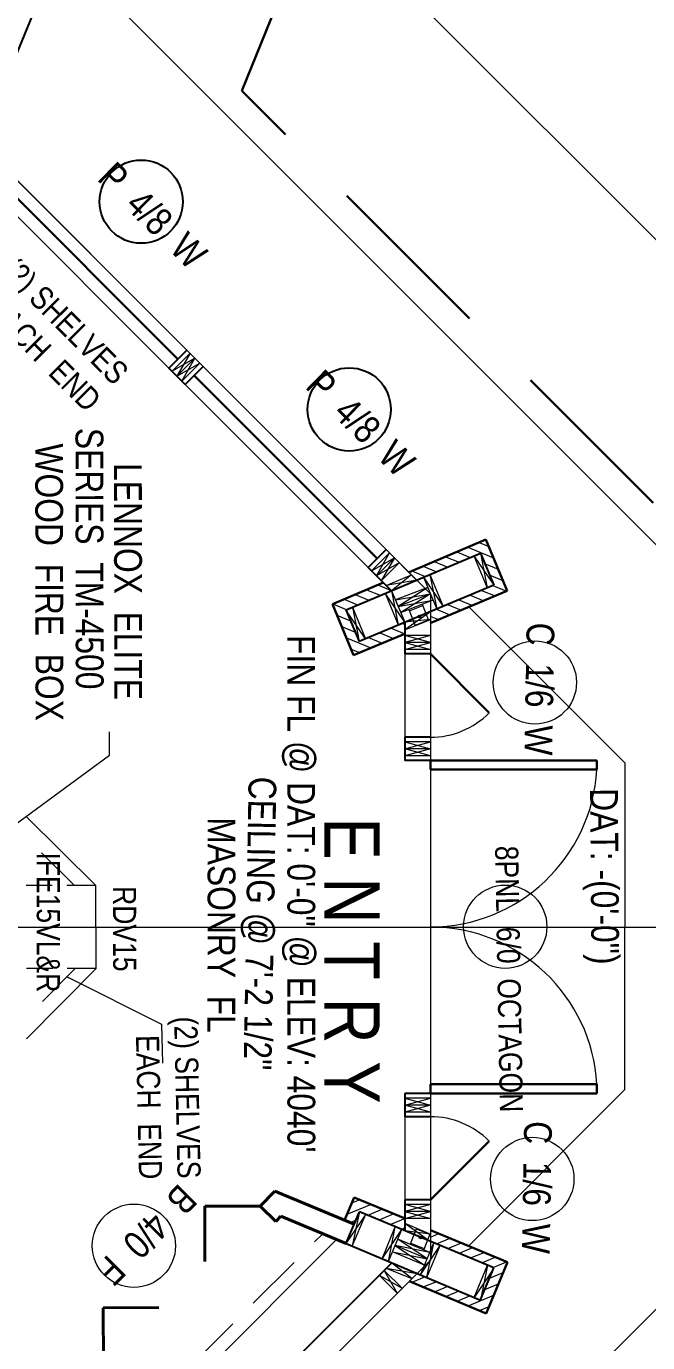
# Model space of a CAD drawing. Header units: inches. Extents: x -10188 to 9179, y -281 to 6710.
# Drawn here: x 3054.4 to 3188.8, y 1947.5 to 2232 of the extents above; entities that cross this region are included whole.
import ezdxf

# ---------------------------------------------------------------- set-up
doc = ezdxf.new("R2010")
doc.units = ezdxf.units.IN
doc.header["$MEASUREMENT"] = 0
doc.linetypes.add('CENTER', pattern=[2, 1.25, -0.25, 0.25, -0.25])
doc.linetypes.add('HIDDEN', pattern=[0.375, 0.25, -0.125])
for name, color, linetype, lineweight in [('APPLIANCES', 7, 'Continuous', 9), ('BUILT-INS', 6, 'Continuous', 9), ('CONCRETE', 7, 'Continuous', 20), ('DOORS', 7, 'Continuous', 30), ('FOUNDATION', 7, 'HIDDEN', 20), ('GRID', 1, 'CENTER', 20), ('INT WALLS', 7, 'Continuous', 40), ('MASONRY', 16, 'HIDDEN', 30), ('MILLWORK', 7, 'Continuous', 20), ('ROOFLINE', 7, 'HIDDEN', 30), ('WALL FRAMING', 7, 'Continuous', 30), ('WINDOWS', 5, 'Continuous', 30)]:
    doc.layers.add(name, color=color, linetype=linetype, lineweight=lineweight)
for name, color, linetype in [('C-BLDG', 84, 'Continuous'), ('LLMASONRY', 12, 'Continuous'), ('SOUTH_ELEVATION', 7, 'Continuous'), ('TEXT', 250, 'Continuous'), ('WALLS', 5, 'Continuous')]:
    doc.layers.add(name, color=color, linetype=linetype)
doc.styles.add('ARCHENTLTD', font='technical.ttf', dxfattribs={"height": 0.1875})
doc.dimstyles.new('ARCHENTLTD', dxfattribs={"dimscale": 0.05, "dimtxt": 0.1875, "dimasz": 3, "dimexe": 9, "dimexo": 1, "dimgap": 2.5, "dimtad": 0, "dimdec": 1, "dimzin": 1, "dimdsep": 46, "dimlunit": 4, "dimtxsty": 'ARCHENTLTD', "dimblk": 'ARCHTICK', "dimcen": 6, "dimclrd": 256, "dimclre": 256, "dimclrt": 256, "dimaunit": 1, "dimadec": 0, "dimazin": 0, "dimtfac": 1, "dimtdec": 1, "dimtofl": 0, "dimtmove": 1, "dimatfit": 3, "dimldrblk": 'ARCHTICK', "dimfxl": 1, "dimfrac": 2, "dimtolj": 1, "dimtzin": 0, "dimlwd": 9, "dimlwe": 9, "dimarcsym": 0})
pattern_1 = [(157.555994, (6611.6645, 15409.5024), (0.71583818, 1.73297453), [])]

# ---------------------------------------------------------------- blocks, each defined once
blk = doc.blocks.new('_ArchTick')
at = {"color": 0, "linetype": 'ByBlock', "const_width": 0.15}
blk.add_lwpolyline([(-0.5, -0.5), (0.5, 0.5)], dxfattribs=at)

msp = doc.modelspace()

# ---------------------------------------------------------------- hatches: boundary and pattern name
at = {"layer": 'MASONRY', "lineweight": 9, "ltscale": 75}
h = msp.add_hatch(dxfattribs=at)
h.set_pattern_fill('ANSI31', color=256, scale=15, angle=337.5, style=0)
h.set_pattern_definition(pattern_1)
h.paths.add_polyline_path([(3138.9, 2112.35), (3137.18, 2114.07), (3153.81, 2121.09), (3158.43, 2110.01), (3141.76, 2103.06), (3141.76, 2105.49), (3155.48, 2111.22), (3152.6, 2118.14)])
h = msp.add_hatch(dxfattribs=at)
h.set_pattern_fill('ANSI31', color=256, scale=15, angle=337.5, style=0)
h.set_pattern_definition(pattern_1)
h.paths.add_polyline_path([(3123.55, 2105.94), (3124.97, 2102.52), (3122.9, 2101.66), (3120.61, 2107.14), (3131.66, 2111.81), (3133.38, 2110.09)])
h.paths.add_polyline_path([(3125.2, 2096.14), (3122.9, 2101.66), (3124.97, 2102.52), (3126.41, 2099.09), (3136.26, 2103.2), (3136.26, 2100.76)])
h = msp.add_hatch(dxfattribs=at)
h.set_pattern_fill('ANSI31', color=256, scale=15, angle=337.5, style=0)
h.set_pattern_definition([(202.54454, (6635.0443, -11328.4726), (0.71887782, -1.73171582), [])])
h.paths.add_polyline_path([(3138.95, 1962.57), (3137.23, 1960.85), (3153.87, 1953.86), (3158.48, 1964.94), (3141.8, 1971.86), (3141.8, 1969.43), (3155.54, 1963.72), (3152.66, 1956.8)])
at = {"layer": 'WALL FRAMING', "lineweight": 9, "ltscale": 150}
for points in [[(3139.44, 2104.16, 1), (3139.44, 2104.78, 1)], [(3139.7, 1969.95, 1), (3139.7, 1970.58, 1)]]:
    msp.add_hatch(color=256, dxfattribs=at).paths.add_polyline_path(points)

# ---------------------------------------------------------------- linework, layer by layer
at = {"layer": 'APPLIANCES', "linetype": 'Continuous', "lineweight": 30, "ltscale": 40}
for p, q in [((3141.8, 2073.37), (3141.8, 2071.37)), ((3177.8, 2071.37), (3177.8, 2073.37)), ((3141.79, 2003.37), (3141.79, 2001.37)), ((3177.79, 2003.37), (3177.79, 2001.37))]:
    msp.add_line(p, q, dxfattribs=at)
at = {"layer": 'BUILT-INS', "linetype": 'Continuous', "lineweight": 9, "ltscale": 0.75}
for p, q in [((3069.44, 2046.37), (3054.44, 2061.24)), ((3069.52, 2028.36), (3069.44, 2046.37)), ((3069.55, 2028.39), (3054.48, 2013.21))]:
    msp.add_line(p, q, dxfattribs=at)
at = {"layer": 'BUILT-INS', "linetype": 'HIDDEN', "lineweight": 9, "ltscale": 40}
for p, q in [((3064.83, 2046.36), (3054.44, 2056.66)), ((3064.97, 2028.39), (3054.47, 2017.82))]:
    msp.add_line(p, q, dxfattribs=at)
at = {"layer": 'BUILT-INS', "linetype": 'HIDDEN', "lineweight": 9, "ltscale": 25}
for p, q in [((3069.44, 2046.37), (3054.43, 2046.36)), ((3069.55, 2028.39), (3054.45, 2028.38))]:
    msp.add_line(p, q, dxfattribs=at)
at = {"layer": 'C-BLDG', "color": 7, "linetype": 'Continuous', "lineweight": 20, "ltscale": 25}
for centre, start, end in [((3141.8, 2096.37), 269.994, 314.994), ((3141.79, 1978.37), 44.994, 89.994)]:
    msp.add_arc(centre, 18, start, end, dxfattribs=at)
at = {"layer": 'CONCRETE', "ltscale": 75}
for p, q in [((3276.8, 2099.61), (3081.01, 2295.45)), ((3230.3, 2080.26), (3061.77, 2248.83)), ((3183.8, 2072.82), (3150.1, 2106.53)), ((3150.22, 1968.59), (3183.79, 2002.19)), ((3102.53, 1866.66), (3230.29, 1994.53))]:
    msp.add_line(p, q, dxfattribs=at)
at = {"layer": 'DOORS', "lineweight": 20, "ltscale": 75}
for p, q in [((3141.8, 2073.37), (3141.79, 2001.37)), ((3183.8, 2072.82), (3183.79, 2002.19))]:
    msp.add_line(p, q, dxfattribs=at)
at = {"layer": 'DOORS', "ltscale": 50}
for p, q in [((3141.8, 2073.37), (3177.8, 2073.37)), ((3141.8, 2071.37), (3177.8, 2071.37)), ((3177.79, 2003.37), (3141.79, 2003.37)), ((3177.79, 2001.37), (3141.79, 2001.37))]:
    msp.add_line(p, q, dxfattribs=at)
at = {"layer": 'DOORS', "color": 7, "linetype": 'Continuous', "lineweight": 20, "ltscale": 7.5}
for centre in [(3163.83, 1982.91), (3077.7, 1968.48)]:
    msp.add_circle(centre, 9, dxfattribs=at)
at = {"layer": 'DOORS', "lineweight": 9, "ltscale": 75}
for centre, radius, start, end in [((3141.75, 2073.48), 36.1, 270.0511, 356.652), ((3141.75, 2001.27), 36.11, 3.3392, 89.9355)]:
    msp.add_arc(centre, radius, start, end, dxfattribs=at)
at = {"layer": 'FOUNDATION', "color": 4, "ltscale": 75}
for p, q in [((3092.66, 2158.52), (3089.13, 2162.06)), ((3085.11, 1908.64), (3138.93, 1962.51))]:
    msp.add_line(p, q, dxfattribs=at)
at = {"layer": 'FOUNDATION', "color": 4, "ltscale": 50}
for p, q in [((3138.83, 2112.34), (3132.26, 2118.92)), ((3141.8, 2105.51), (3141.8, 2096.37)), ((3141.8, 2078.37), (3141.8, 2073.37)), ((3141.79, 2001.37), (3141.79, 1996.37)), ((3141.79, 1978.37), (3141.79, 1969.43))]:
    msp.add_line(p, q, dxfattribs=at)
at = {"layer": 'GRID', "ltscale": 50}
for p, q in [((3044.41, 2206.79), (3081.05, 2295.53)), ((3044.41, 2206.79), (3141.8, 2109.37)), ((3141.8, 2109.37), (3141.79, 1965.37))]:
    msp.add_line(p, q, dxfattribs=at)
at = {"layer": 'GRID', "linetype": 'Continuous', "ltscale": 50}
msp.add_line((3044.59, 1868.09), (3141.79, 1965.37), dxfattribs=at)
at = {"layer": 'INT WALLS', "ltscale": 50}
for p, q in [((3105.01, 1977.06), (3108.19, 1980.25)), ((3105.02, 1977.06), (3093.02, 1977.05)), ((3093.02, 1977.05), (3093.03, 1965.07)), ((3108.37, 1973.7), (3109.5, 1974.84)), ((3071.09, 1955.09), (3083.08, 1955.1)), ((3071.1, 1943.09), (3071.09, 1955.09))]:
    msp.add_line(p, q, dxfattribs=at)
at = {"layer": 'INT WALLS', "ltscale": 150}
for p, q in [((3125.31, 1973.14), (3108.19, 1980.25)), ((3123.59, 1968.98), (3109.5, 1974.84))]:
    msp.add_line(p, q, dxfattribs=at)
at = {"layer": 'INT WALLS', "linetype": 'Continuous', "ltscale": 150}
msp.add_line((3105.01, 1977.06), (3108.37, 1973.7), dxfattribs=at)
at = {"layer": 'INT WALLS', "linetype": 'Continuous', "lineweight": 20, "ltscale": 150}
for p, q in [((3131.79, 1963.16), (3135.68, 1959.28)), ((3130.73, 1962.1), (3134.62, 1958.22))]:
    msp.add_line(p, q, dxfattribs=at)
at = {"layer": 'INT WALLS', "lineweight": 9, "ltscale": 150}
for p, q in [((3131.79, 1963.16), (3134.62, 1958.22)), ((3130.73, 1962.1), (3135.68, 1959.28))]:
    msp.add_line(p, q, dxfattribs=at)
at = {"layer": 'MASONRY', "linetype": 'Continuous', "lineweight": 30, "ltscale": 1.5}
for p, q in [((3137.18, 2114.07), (3153.81, 2121.09)), ((3153.81, 2121.09), (3158.43, 2110.01)), ((3120.61, 2107.14), (3131.66, 2111.81)), ((3158.43, 2110.01), (3141.76, 2103.06)), ((3120.61, 2107.14), (3125.2, 2096.14)), ((3123.25, 1974), (3125.3, 1978.94)), ((3158.48, 1964.94), (3141.8, 1971.86)), ((3153.87, 1953.86), (3158.48, 1964.94)), ((3137.23, 1960.85), (3153.87, 1953.86))]:
    msp.add_line(p, q, dxfattribs=at)
at = {"layer": 'MASONRY', "linetype": 'Continuous', "ltscale": 1.5}
for p, q in [((3136.26, 2100.76), (3125.2, 2096.14)), ((3136.38, 1974.34), (3125.3, 1978.94))]:
    msp.add_line(p, q, dxfattribs=at)
at = {"layer": 'MASONRY', "lineweight": 9, "ltscale": 75}
for p, q in [((3129.02, 1977.39), (3123.75, 1975.2)), ((3126.58, 1978.41), (3124.77, 1977.66)), ((3131.47, 1976.38), (3128.53, 1975.16)), ((3133.91, 1975.36), (3130.98, 1974.14)), ((3136.35, 1974.35), (3133.42, 1973.13)), ((3125.68, 1973.97), (3124.49, 1973.48)), ((3136.38, 1972.33), (3135.87, 1972.11))]:
    msp.add_line(p, q, dxfattribs=at)
at = {"layer": 'MILLWORK', "linetype": 'HIDDEN', "ltscale": 50}
msp.add_line((3076.98, 1929.51), (3118.52, 1971.09), dxfattribs=at)
at = {"layer": 'MILLWORK', "ltscale": 75}
msp.add_line((3078.22, 1926.51), (3121.52, 1969.84), dxfattribs=at)
at = {"layer": 'ROOFLINE', "linetype": 'HIDDEN', "ltscale": 150}
for p, q in [((3101, 2218.07), (3132.72, 2296.36)), ((3229.76, 2089.28), (3101, 2218.07))]:
    msp.add_line(p, q, dxfattribs=at)
at = {"layer": 'SOUTH_ELEVATION', "color": 6, "lineweight": 9, "ltscale": 25}
msp.add_line((-2038.39, 2037.34), (9178.82, 2037.34), dxfattribs=at)
at = {"layer": 'WALL FRAMING', "lineweight": 20, "ltscale": 75}
for p, q in [((3089.84, 2161.35), (3085.95, 2157.46)), ((3090.9, 2160.29), (3087.01, 2156.4)), ((3091.96, 2159.23), (3088.07, 2155.34)), ((3132.96, 2118.21), (3129.07, 2114.32)), ((3134.02, 2117.15), (3130.13, 2113.26)), ((3135.08, 2116.09), (3131.19, 2112.2)), ((3141.8, 2100.37), (3136.3, 2100.37)), ((3141.8, 2098.87), (3136.3, 2098.87)), ((3141.8, 2097.37), (3136.3, 2097.37)), ((3141.8, 2077.37), (3136.3, 2077.37)), ((3141.8, 2075.87), (3136.3, 2075.87)), ((3141.8, 2074.37), (3136.3, 2074.37)), ((3141.79, 2000.37), (3136.29, 2000.37)), ((3141.79, 1998.87), (3136.29, 1998.87)), ((3141.79, 1997.37), (3136.29, 1997.37)), ((3141.79, 1977.37), (3136.29, 1977.37)), ((3141.79, 1975.87), (3136.29, 1975.87)), ((3141.79, 1974.37), (3136.29, 1974.37))]:
    msp.add_line(p, q, dxfattribs=at)
at = {"layer": 'WALL FRAMING', "lineweight": 9, "ltscale": 150}
for p, q in [((3090.9, 2160.29), (3085.95, 2157.46)), ((3089.84, 2161.35), (3087.01, 2156.4)), ((3088.07, 2155.34), (3090.9, 2160.29)), ((3087.01, 2156.4), (3091.96, 2159.23)), ((3129.07, 2114.32), (3134.02, 2117.15)), ((3130.13, 2113.26), (3132.96, 2118.21)), ((3134.02, 2117.15), (3131.19, 2112.2)), ((3151.22, 2117.55), (3155.48, 2111.22)), ((3152.6, 2118.14), (3154.1, 2110.64)), ((3135.08, 2116.09), (3130.13, 2113.26)), ((3138.85, 2112.33), (3132.23, 2111.16)), ((3137.7, 2113.47), (3133.4, 2110.03)), ((3140.31, 2112.95), (3144.58, 2106.62)), ((3141.69, 2113.53), (3143.19, 2106.04)), ((3136.24, 2103.24), (3131.99, 2109.51)), ((3133.4, 2110.03), (3134.85, 2102.66)), ((3134.26, 2108.06), (3141.8, 2109.37)), ((3141.26, 2110.77), (3134.81, 2106.66)), ((3141.8, 2109.37), (3135.35, 2105.26)), ((3127.79, 2099.66), (3123.55, 2105.94)), ((3124.93, 2106.52), (3126.41, 2099.09)), ((3134.81, 2106.66), (3142.34, 2107.98)), ((3141.8, 2105.51), (3136.3, 2101.57)), ((3138.49, 2102.6), (3137.19, 2105.92)), ((3137.29, 2105.69), (3140.2, 2106.82)), ((3141.39, 2103.78), (3140.09, 2107.1)), ((3141.8, 2103.81), (3136.24, 2103.24)), ((3138.49, 2102.6), (3141.39, 2103.78)), ((3141.8, 2098.87), (3136.3, 2100.37)), ((3141.8, 2100.37), (3136.3, 2098.87)), ((3136.3, 2097.37), (3141.8, 2098.87)), ((3136.3, 2098.87), (3141.8, 2097.37)), ((3136.3, 2075.87), (3141.8, 2077.37)), ((3136.3, 2077.37), (3141.8, 2075.87)), ((3141.8, 2074.37), (3136.3, 2075.87)), ((3141.8, 2075.87), (3136.3, 2074.37)), ((3136.29, 2000.37), (3141.79, 1998.87)), ((3136.29, 1998.87), (3141.79, 2000.37)), ((3141.79, 1998.87), (3136.29, 1997.37)), ((3141.79, 1997.37), (3136.29, 1998.87)), ((3141.79, 1977.37), (3136.29, 1975.87)), ((3141.79, 1975.87), (3136.29, 1977.37)), ((3127.85, 1975.29), (3123.54, 1968.98)), ((3126.47, 1975.88), (3124.92, 1968.4)), ((3136.29, 1975.87), (3141.79, 1974.37)), ((3131.35, 1965.65), (3135.61, 1972)), ((3132.73, 1965.07), (3134.22, 1972.58)), ((3136.29, 1973.37), (3141.79, 1969.43)), ((3141.79, 1971), (3136.29, 1971.72)), ((3138.75, 1972.13), (3137.46, 1968.81)), ((3138.75, 1972.13), (3141.65, 1970.96)), ((3141.09, 1965.66), (3134.74, 1969.92)), ((3137.55, 1969.04), (3140.47, 1967.92)), ((3141.65, 1970.96), (3140.36, 1967.64)), ((3141.04, 1961.62), (3142.53, 1969.12)), ((3133.59, 1967.15), (3141.09, 1965.66)), ((3141.67, 1967.05), (3134.17, 1968.54)), ((3134.17, 1968.54), (3140.52, 1964.28)), ((3139.66, 1962.2), (3143.92, 1968.55)), ((3132.24, 1963.62), (3138.91, 1962.51)), ((3137.8, 1961.4), (3133.41, 1964.79)), ((3155.51, 1963.67), (3151.26, 1957.33)), ((3154.13, 1964.25), (3152.64, 1956.75))]:
    msp.add_line(p, q, dxfattribs=at)
at = {"layer": 'WALL FRAMING', "lineweight": 20, "ltscale": 1.5}
for p, q in [((3151.22, 2117.56), (3154.1, 2110.64)), ((3132.23, 2111.16), (3137.7, 2113.47)), ((3140.31, 2112.95), (3143.19, 2106.04)), ((3141.69, 2113.53), (3144.57, 2106.62)), ((3132, 2109.51), (3134.86, 2102.65)), ((3133.4, 2110.03), (3136.24, 2103.24)), ((3124.93, 2106.52), (3127.79, 2099.66)), ((3124.92, 1968.4), (3127.85, 1975.29)), ((3131.35, 1965.65), (3134.22, 1972.58)), ((3132.73, 1965.07), (3135.61, 1972)), ((3139.66, 1962.2), (3142.53, 1969.12)), ((3141.04, 1961.62), (3143.92, 1968.55)), ((3151.26, 1957.33), (3154.13, 1964.25))]:
    msp.add_line(p, q, dxfattribs=at)
at = {"layer": 'WALL FRAMING', "lineweight": 20, "ltscale": 150}
for p, q in [((3141.26, 2110.77), (3134.26, 2108.06)), ((3141.8, 2109.37), (3134.81, 2106.66)), ((3142.34, 2107.98), (3135.35, 2105.26)), ((3136.3, 2101.57), (3141.8, 2103.81)), ((3136.29, 1974.37), (3141.79, 1975.87)), ((3136.29, 1973.37), (3141.79, 1971)), ((3141.67, 1967.05), (3134.74, 1969.92)), ((3140.52, 1964.28), (3133.59, 1967.15)), ((3141.09, 1965.66), (3134.17, 1968.54)), ((3132.24, 1963.62), (3137.8, 1961.4))]:
    msp.add_line(p, q, dxfattribs=at)
at = {"layer": 'WALL FRAMING', "lineweight": 9, "ltscale": 150}
for centre in [(3139.44, 2104.47), (3139.7, 1970.27)]:
    msp.add_circle(centre, 0.312, dxfattribs=at)
at = {"layer": 'WALL FRAMING', "color": 9, "linetype": 'Continuous', "lineweight": 5, "ltscale": 150}
for centre in [(3139.44, 2104.47), (3139.7, 1970.27)]:
    msp.add_circle(centre, 0.312, dxfattribs=at)
at = {"layer": 'WALLS', "color": 4, "ltscale": 75}
for p, q in [((3044.41, 2206.79), (3081.05, 2295.53)), ((3089.13, 2162.06), (3085.24, 2158.17)), ((3088.77, 2154.63), (3085.24, 2158.17)), ((3092.66, 2158.52), (3088.77, 2154.63)), ((3132.26, 2118.92), (3128.37, 2115.03)), ((3141.8, 2096.37), (3136.3, 2096.37)), ((3141.8, 2078.37), (3136.3, 2078.37)), ((3141.8, 2073.37), (3136.3, 2073.37)), ((3141.79, 2001.37), (3136.29, 2001.37)), ((3141.79, 1996.37), (3136.29, 1996.37)), ((3141.79, 1978.37), (3136.29, 1978.37)), ((3078.62, 1909.93), (3133.45, 1964.81))]:
    msp.add_line(p, q, dxfattribs=at)
at = {"layer": 'WALLS', "color": 4, "lineweight": 20, "ltscale": 75}
for p, q in [((3049.54, 2201.66), (3089.13, 2162.06)), ((3045.65, 2197.77), (3085.24, 2158.17)), ((3132.26, 2118.92), (3092.66, 2158.52)), ((3128.37, 2115.03), (3088.77, 2154.63))]:
    msp.add_line(p, q, dxfattribs=at)
at = {"layer": 'WALLS', "color": 7, "ltscale": 1.5}
for p, q in [((3123.57, 2105.88), (3152.6, 2118.14)), ((3152.6, 2118.14), (3155.48, 2111.22)), ((3155.48, 2111.22), (3126.41, 2099.09)), ((3123.55, 2105.94), (3126.41, 2099.09)), ((3123.62, 1969.01), (3126.44, 1975.81)), ((3155.54, 1963.72), (3126.44, 1975.81)), ((3123.59, 1968.95), (3152.64, 1956.75)), ((3152.66, 1956.8), (3155.54, 1963.72))]:
    msp.add_line(p, q, dxfattribs=at)
at = {"layer": 'WALLS', "color": 4, "ltscale": 50}
for p, q in [((3133.4, 2110.03), (3128.37, 2115.03)), ((3136.3, 2103.21), (3136.3, 2096.37)), ((3136.3, 2078.37), (3136.3, 2073.37)), ((3136.29, 2001.37), (3136.29, 1996.37)), ((3136.29, 1978.37), (3136.29, 1971.72))]:
    msp.add_line(p, q, dxfattribs=at)
at = {"layer": 'WALLS', "color": 4, "lineweight": 20, "ltscale": 50}
for p, q in [((3136.3, 2096.37), (3136.3, 2078.37)), ((3141.8, 2096.37), (3141.8, 2078.37)), ((3141.8, 2096.37), (3141.8, 2078.37)), ((3136.29, 1996.37), (3136.29, 1978.37)), ((3141.79, 1996.37), (3141.79, 1978.37))]:
    msp.add_line(p, q, dxfattribs=at)
at = {"layer": 'WINDOWS', "ltscale": 75}
for p, q in [((3087.18, 2160.12), (3047.59, 2199.72)), ((3090.72, 2156.58), (3130.31, 2116.98)), ((3141.8, 2096.37), (3154.53, 2083.64)), ((3154.52, 1991.1), (3141.79, 1978.37))]:
    msp.add_line(p, q, dxfattribs=at)
at = {"layer": 'WINDOWS', "color": 7, "linetype": 'Continuous', "lineweight": 25, "ltscale": 7.5}
for centre in [(3079.28, 2194.12), (3124.25, 2149.22)]:
    msp.add_circle(centre, 9, dxfattribs=at)
at = {"layer": 'WINDOWS', "color": 7, "linetype": 'Continuous', "lineweight": 20, "ltscale": 7.5}
for centre in [(3164.39, 2090.2), (3157.98, 2037.43)]:
    msp.add_circle(centre, 9, dxfattribs=at)

# ---------------------------------------------------------------- texts
at = {"layer": 'BUILT-INS', "linetype": 'Continuous', "ltscale": 1.5, "char_height": 5, "attachment_point": 3, "style": 'ARCHENTLTD'}
for insert, rotation in [((3076.92, 2157.76), 314.9045), ((3092.15, 1983.08), 271.239)]:
    msp.add_mtext('(2) SHELVES\\PEACH  END\\P{\\H1.999x;  }', dxfattribs=dict(at, insert=insert, rotation=rotation))
at = {"layer": 'BUILT-INS', "linetype": 'Continuous', "lineweight": 9, "ltscale": 1.5, "insert": (3061.7, 2053.49), "char_height": 5, "attachment_point": 1, "rotation": 270, "style": 'ARCHENTLTD'}
msp.add_mtext('IFE15VL&R\\P{\\H1.999x;  }', dxfattribs=at)
at = {"layer": 'BUILT-INS', "linetype": 'Continuous', "lineweight": 30, "ltscale": 1.5, "insert": (3078.18, 2046.2), "char_height": 5, "attachment_point": 1, "rotation": 270.1469, "style": 'ARCHENTLTD'}
msp.add_mtext('RDV15\\P{\\H1.999x;  }', dxfattribs=at)
at = {"layer": 'DOORS', "color": 7, "linetype": 'Continuous', "lineweight": 30, "ltscale": 1.5, "char_height": 6, "style": 'ARCHENTLTD'}
for s, insert, attachment_point, rotation in [('C  1/6  W\\P{\\H1.999x;  }', (3167.59, 1966.71), 3, 269.0108), ('B  4/0  F\\P\\P{\\H1.999x;  }', (3091.8, 1977.91), 1, 224.9962)]:
    msp.add_mtext(s, dxfattribs=dict(at, insert=insert, attachment_point=attachment_point, rotation=rotation))
at = {"layer": 'LLMASONRY', "color": 7, "linetype": 'Continuous', "lineweight": 30, "ltscale": 1.5, "char_height": 6, "attachment_point": 1, "rotation": 270.0751, "style": 'ARCHENTLTD'}
for s, insert in [('SERIES  TM-4500\\P{\\H1.999x;  }', (3071.08, 2145.24)), ('WOOD  FIRE  BOX\\P{\\H1.999x;  }', (3062.37, 2141.87)), ('LENNOX  ELITE\\P{\\H1.999x;  }', (3079.41, 2137.61))]:
    msp.add_mtext(s, dxfattribs=dict(at, insert=insert))
at = {"layer": 'TEXT', "color": 7, "linetype": 'Continuous', "lineweight": 30, "ltscale": 1.5, "char_height": 6, "style": 'ARCHENTLTD'}
for s, insert, attachment_point, rotation in [('FIN FL @ DAT: 0\'-0" @ ELEV: 4040\'\\P  ', (3108.28, 2044.55), 5, 270.0192), ('CEILING @ 7\'-2 1/2"\\P{\\H1.999x;  }', (3107.42, 2006.35), 3, 269.0108), ('MASONRY  FL\\P{\\H1.999x;  }', (3099.59, 2014.49), 3, 269.9058)]:
    msp.add_mtext(s, dxfattribs=dict(at, insert=insert, attachment_point=attachment_point, rotation=rotation))
at = {"layer": 'TEXT', "linetype": 'Continuous', "insert": (3182.32, 2067.39), "char_height": 6, "width": 271, "attachment_point": 1, "rotation": 270.4625, "style": 'ARCHENTLTD'}
msp.add_mtext('DAT: -(0\'-0")', dxfattribs=at)
at = {"layer": 'TEXT', "color": 7, "linetype": 'Continuous', "ltscale": 1.5, "insert": (3130.86, 1999.19), "char_height": 12, "attachment_point": 3, "rotation": 270.0192, "style": 'ARCHENTLTD'}
msp.add_mtext('E N T R Y\\P  ', dxfattribs=at)
at = {"layer": 'WINDOWS', "color": 7, "linetype": 'Continuous', "lineweight": 30, "ltscale": 1.5, "style": 'ARCHENTLTD'}
for s, insert, char_height, attachment_point, rotation in [('P  4/8  W\\P{\\H1.999x;  }', (3093.97, 2183.42), 6, 3, 315.6595), ('P  4/8  W\\P{\\H1.999x;  }', (3138.94, 2138.51), 6, 3, 315.6595), ('C  1/6  W\\P{\\H1.999x;  }', (3168.13, 2074.44), 6, 3, 269.0108), ('8PNL  6/0  OCTAGON\\P{\\H1.999x;  }', (3143.43, 1997.03), 5, 9, 271.0453)]:
    msp.add_mtext(s, dxfattribs=dict(at, insert=insert, char_height=char_height, attachment_point=attachment_point, rotation=rotation))

# ---------------------------------------------------------------- leaders
at = {"layer": 'BUILT-INS', "linetype": 'Continuous', "lineweight": 9, "ltscale": 25}
msp.add_leader([(3063.28, 2026.63), (3083.67, 2016.36), (3083.9, 2007.95)], dimstyle='ARCHENTLTD', override={"dimgap": 1, "dimtad": 0}, dxfattribs=at)
at = {"layer": 'TEXT', "color": 7, "linetype": 'Continuous', "lineweight": 9, "ltscale": 25}
msp.add_leader([(3038.64, 2049.74), (3072.42, 2074.47), (3072.42, 2079.52)], dimstyle='ARCHENTLTD', override={"dimgap": 1, "dimtad": 0}, dxfattribs=at)

doc.saveas('drawing.dxf')
